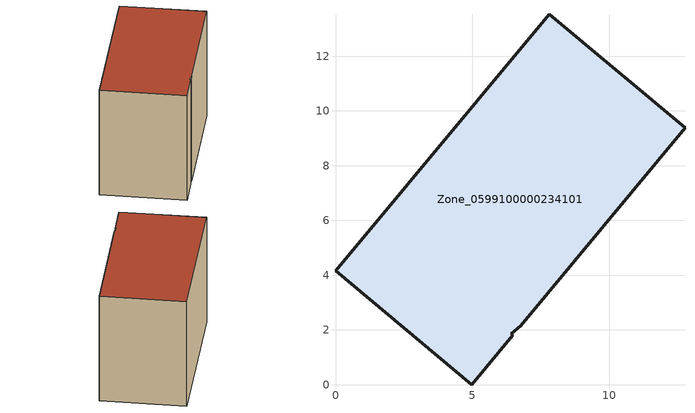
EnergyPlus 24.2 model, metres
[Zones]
Zone_0599100000234101
 floor ground (C_G): 6.76,2.16 6.42,1.86 6.48,1.82 4.97,0 0,4.16 7.81,13.53 12.76,9.39 z0
 wall outside (C_F): 7.81,13.53 0,4.16 4.97,0 6.48,1.82 6.42,1.86 6.76,2.16 12.76,9.39 7.81,13.53 z0:8.87
 roof outside (C_R): 6.76,2.16 12.76,9.39 7.81,13.53 0,4.16 4.97,0 6.48,1.82 6.42,1.86 z8.87
[BUILDING]
Pand.0599100000234101: North Axis=0; Terrain=City; Loads Convergence Tolerance Value=0.04; Temperature Convergence Tolerance Value=0.4; Solar Distribution=FullExterior; Maximum Number of Warmup Days=25; Minimum Number of Warmup Days=1
[Site:Location]
Rotterdam.The.Hague.AP_ZH_NLD Design_Conditions: Latitude=51.96; Longitude=4.45; Time Zone=1; Elevation=-4.5
[SITE:GROUNDTEMPERATURE:BUILDINGSURFACE]
18, 18, 18, 18, 18, 18, 18, 18, 18, 18, 18, 18
[MATERIAL] Thermal Absorptance=0.9; Solar Absorptance=0.7; Visible Absorptance=0.7
Name | Roughness | Thickness | Conductivity | Density | Specific Heat
G.TC.1946-1964 | MediumSmooth | 0.15 | 1 | 540 | 1210
F.TC.1946-1964 | Rough | 0.3 | 0.857143 | 1920 | 840
R.TC.1946-1964 | MediumRough | 0.2 | 0.235294 | 1500 | 1000
[CONSTRUCTION]
C_G: G.TC.1946-1964
C_F: F.TC.1946-1964
C_R: R.TC.1946-1964
[ZONE]
Zone_0599100000234101: Type=1; Multiplier=1; Ceiling Height=Autocalculate; Volume=Autocalculate; Floor Area=autocalculate; Part of Total Floor Area=Yes
[ZONEINFILTRATION:DESIGNFLOWRATE]
Infil_Zone_0599100000234101: Zone or ZoneList or Space or SpaceList=Zone_0599100000234101; Schedule=AlwaysOn; Design Flow Rate Calculation Method=Flow/Area; Flow Rate per Floor Area=0.003; Constant Term Coefficient=1; Temperature Term Coefficient=0; Velocity Term Coefficient=0; Velocity Squared Term Coefficient=0
[HVACTEMPLATE:ZONE:IDEALLOADSAIRSYSTEM]
Zone_0599100000234101: Maximum Heating Supply Air Temperature=50; Minimum Cooling Supply Air Temperature=13; Maximum Heating Supply Air Humidity Ratio=0.0156; Minimum Cooling Supply Air Humidity Ratio=0.0077; Heating Limit=NoLimit; Cooling Limit=NoLimit; Dehumidification Control Type=ConstantSensibleHeatRatio; Cooling Sensible Heat Ratio=0.7; Dehumidification Setpoint=60; Humidification Control Type=None; Humidification Setpoint=30; Outdoor Air Method=None; Outdoor Air Flow Rate per Person=0.00944; Outdoor Air Flow Rate per Zone Floor Area=0; Outdoor Air Flow Rate per Zone=0; Demand Controlled Ventilation Type=None; Outdoor Air Economizer Type=NoEconomizer; Heat Recovery Type=None; Sensible Heat Recovery Effectiveness=0.7; Latent Heat Recovery Effectiveness=0.65
[ZONECONTROL:THERMOSTAT]
ThermostatControl_Zone_0599100000234101: Zone or ZoneList=Zone_0599100000234101; Control Type Schedule=DualSetpointControlType; Control 1=Thermostat_Zone_0599100000234101; Temperature Difference Between Cutout And Setpoint=0
[THERMOSTATSETPOINT:DUALSETPOINT]
Thermostat_Zone_0599100000234101: Heating Setpoint Temperature Schedule=HeatingSetpoint_Zone_0599100000234101; Cooling Setpoint Temperature Schedule=CoolingSetpoint_Zone_0599100000234101
[SCHEDULE:COMPACT]
HeatingSetpoint_Zone_0599100000234101: Through: 12/31, For: AllDays, Until: 24:00, 21
CoolingSetpoint_Zone_0599100000234101: Through: 12/31, For: AllDays, Until: 24:00, 24
DualSetpointControlType: Through: 12/31, For: AllDays, Until: 24:00, 4
AlwaysOn: Through: 12/31, For: AllDays, Until: 24:00, 1
